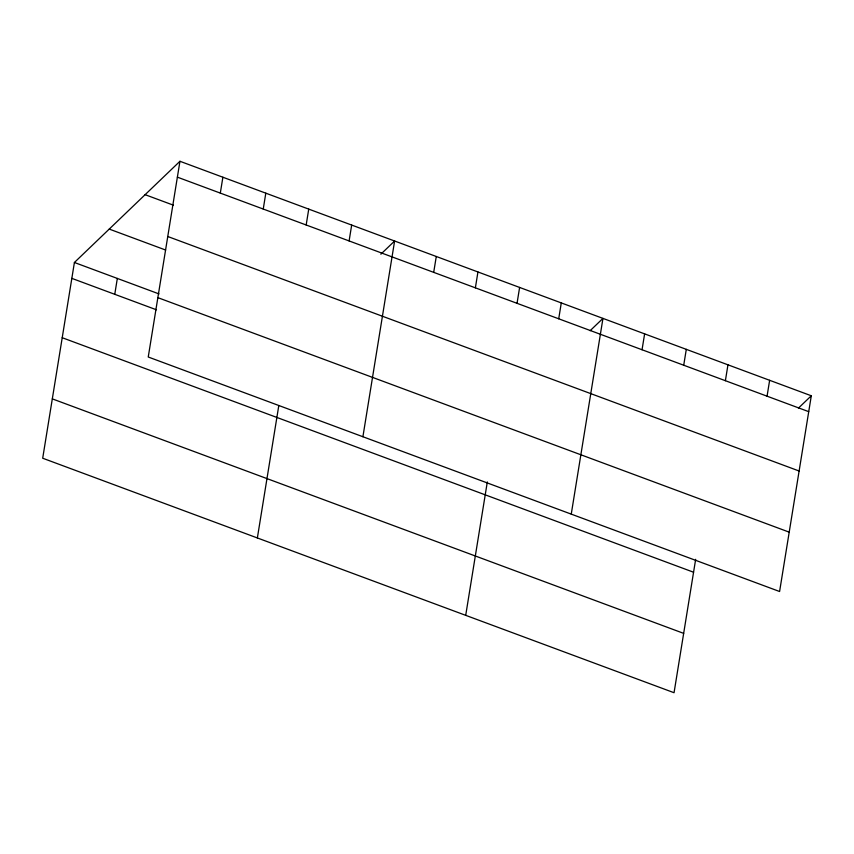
<?xml version="1.0" encoding="UTF-8"?>
<svg xmlns="http://www.w3.org/2000/svg" width="854" height="854" viewBox="0 0 854 854"><rect width="100%" height="100%" fill="white"/><g stroke="black" fill="none" stroke-linecap="round" stroke-linejoin="round"><path stroke-width="1.28" d="M179.948 161.278L148.244 357.004L779.595 591.512L811.3 395.776L179.948 161.278L74.405 262.488L42.7 458.224L674.052 692.722L695.658 559.317M114.767 294.31L117.329 278.436M220.311 193.1L222.883 177.226M263.245 209.038L265.807 193.164M306.17 224.986L308.742 209.113M257.364 537.956L278.756 405.831M349.105 240.935L351.677 225.061M362.907 436.736L394.612 241.009L380.863 254.193M433.704 272.362L436.277 256.488M475.379 287.841L477.941 271.967M465.708 615.339L487.314 481.934M517.044 303.309L519.616 287.435M558.719 318.788L561.281 302.914M571.251 514.129L602.956 318.393L590.125 330.701M642.048 349.745L644.621 333.871M683.723 365.224L686.296 349.35M725.388 380.703L727.96 364.829M767.063 396.181L769.635 380.308M798.469 408.084L811.3 395.776M177.376 177.152L808.727 411.66M145.116 194.68L173.33 205.152M167.768 236.505L799.12 471.013M109.237 229.085L165.655 250.041M74.405 262.488L159.036 293.925M157.862 297.651L789.213 532.159M71.832 278.361L156.463 309.799M62.214 337.714L693.565 572.223M52.318 398.871L683.67 633.369"/></g></svg>
